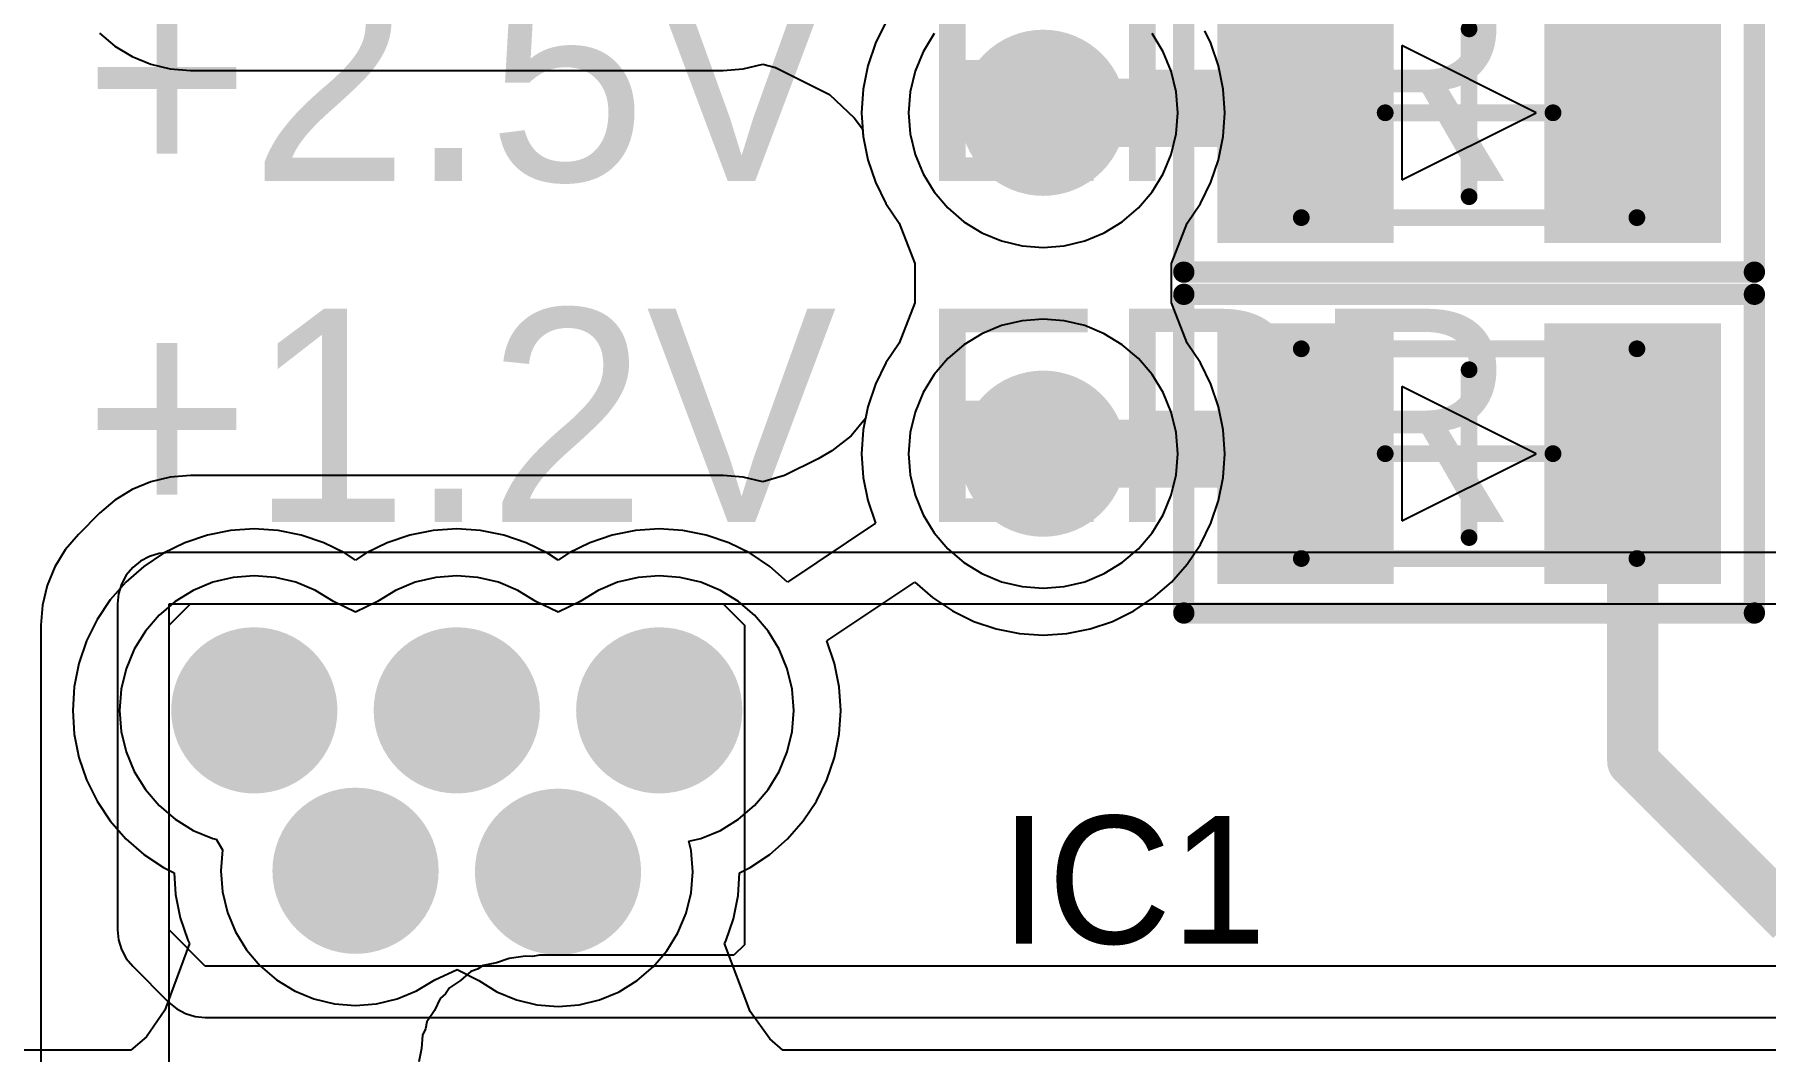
# Model space of a CAD drawing. Header units: millimetres. Extents: x 5.97 to 14.78, y 3.86 to 11.35.
# Drawn here: x 9.3835 to 9.7895, y 6.7497 to 6.9883 of the extents above; entities that cross this region are included whole.
import ezdxf

# ---------------------------------------------------------------- set-up
doc = ezdxf.new("R2010")
doc.units = ezdxf.units.MM
doc.header["$MEASUREMENT"] = 0
for name, color, linetype in [('BottomLayer', 5, 'Continuous'), ('Mechanical13', 56, 'Continuous'), ('Mechanical15', 56, 'Continuous'), ('MidLayer1', 16, 'Continuous'), ('MidLayer2', 76, 'Continuous'), ('MultiLayer', 9, 'Continuous'), ('TopLayer', 1, 'Continuous'), ('TopOverlay', 2, 'Continuous'), ('TopPaste', 8, 'Continuous'), ('TopSolder', 216, 'Continuous')]:
    doc.layers.add(name, color=color, linetype=linetype)

# ---------------------------------------------------------------- blocks, each defined once
blk = doc.blocks.new('0805LED_RED_183')
at = {"layer": 'Mechanical13', "const_width": 0.00394}
for points in [[(-0.03937, -0.02461), (-0.03937, 0.02461)], [(-0.03937, 0.02461), (0.03937, 0.02461)], [(0.03937, -0.02461), (0.03937, 0.02461)], [(-0.03937, -0.02461), (0.03937, -0.02461)]]:
    blk.add_lwpolyline(points, dxfattribs=at)
at = {"layer": 'Mechanical13', "const_width": 0.00197}
for points in [[(-0.04035, 0.02461, 1), (-0.03839, 0.02461, 1)], [(-0.04035, 0.02461, 1), (-0.03839, 0.02461, 1)], [(0.03839, 0.02461, 1), (0.04035, 0.02461, 1)], [(0.03839, 0.02461, 1), (0.04035, 0.02461, 1)], [(-0.04035, -0.02461, 1), (-0.03839, -0.02461, 1)], [(-0.04035, -0.02461, 1), (-0.03839, -0.02461, 1)], [(0.03839, -0.02461, 1), (0.04035, -0.02461, 1)], [(0.03839, -0.02461, 1), (0.04035, -0.02461, 1)]]:
    blk.add_lwpolyline(points, format="xyb", close=True, dxfattribs=at)
at = {"layer": 'Mechanical15'}
for points, const_width in [([(-0.06693, -0.0374), (-0.06693, 0.0374)], 0.00197), ([(-0.06693, 0.0374), (0.06693, 0.0374)], 0.00197), ([(0.06693, -0.0374), (0.06693, 0.0374)], 0.00197), ([(0, -0.01969), (0, 0.01969)], 0.00394), ([(-0.01969, 0), (0.01969, 0)], 0.00394), ([(-0.06693, -0.0374), (0.06693, -0.0374)], 0.00197)]:
    blk.add_lwpolyline(points, dxfattribs=dict(at, const_width=const_width))
for points, const_width in [([(-0.06742, 0.0374, 1), (-0.06644, 0.0374, 1)], 0.000984), ([(-0.06742, 0.0374, 1), (-0.06644, 0.0374, 1)], 0.000984), ([(0.06644, 0.0374, 1), (0.06742, 0.0374, 1)], 0.000984), ([(0.06644, 0.0374, 1), (0.06742, 0.0374, 1)], 0.000984), ([(-0.00098, 0.01969, 1), (0.00098, 0.01969, 1)], 0.00197), ([(-0.02067, 0, 1), (-0.0187, 0, 1)], 0.00197), ([(0.0187, 0, 1), (0.02067, 0, 1)], 0.00197), ([(-0.00098, -0.01969, 1), (0.00098, -0.01969, 1)], 0.00197), ([(-0.06742, -0.0374, 1), (-0.06644, -0.0374, 1)], 0.000984), ([(-0.06742, -0.0374, 1), (-0.06644, -0.0374, 1)], 0.000984), ([(0.06644, -0.0374, 1), (0.06742, -0.0374, 1)], 0.000984), ([(0.06644, -0.0374, 1), (0.06742, -0.0374, 1)], 0.000984)]:
    blk.add_lwpolyline(points, format="xyb", close=True, dxfattribs=dict(at, const_width=const_width))
at = {"layer": 'TopLayer'}
for points in [[(-0.02067, -0.02756), (-0.02067, 0.02756), (-0.0561, -0.02756), (-0.0561, 0.02756)], [(0.0561, -0.02756), (0.0561, 0.02756), (0.02067, -0.02756), (0.02067, 0.02756)]]:
    blk.add_solid(points, dxfattribs=at)
at = {"layer": 'TopOverlay'}
for p, q in [((-0.01575, 0.01575), (-0.01575, -0.01575)), ((0.01575, 0), (-0.01575, 0.01575)), ((-0.01575, -0.01575), (0.01575, 0))]:
    blk.add_line(p, q, dxfattribs=at)
at = {"layer": 'TopOverlay', "const_width": 0.005}
for points in [[(-0.06693, 0.0374), (0.06693, 0.0374)], [(-0.06693, -0.0374), (-0.06693, 0.0374)], [(0.06693, -0.0374), (0.06693, 0.0374)], [(-0.06693, -0.0374), (0.06693, -0.0374)]]:
    blk.add_lwpolyline(points, dxfattribs=at)
at = {"layer": 'TopOverlay', "const_width": 0.0025}
for points in [[(-0.06818, 0.0374, 1), (-0.06568, 0.0374, 1)], [(-0.06818, 0.0374, 1), (-0.06568, 0.0374, 1)], [(0.06568, 0.0374, 1), (0.06818, 0.0374, 1)], [(0.06568, 0.0374, 1), (0.06818, 0.0374, 1)], [(-0.06818, -0.0374, 1), (-0.06568, -0.0374, 1)], [(-0.06818, -0.0374, 1), (-0.06568, -0.0374, 1)], [(0.06568, -0.0374, 1), (0.06818, -0.0374, 1)], [(0.06568, -0.0374, 1), (0.06818, -0.0374, 1)]]:
    blk.add_lwpolyline(points, format="xyb", close=True, dxfattribs=at)
at = {"layer": 'TopPaste'}
for points in [[(-0.01767, -0.03056), (-0.01767, 0.03056), (-0.0591, -0.03056), (-0.0591, 0.03056)], [(0.0591, -0.03056), (0.0591, 0.03056), (0.01767, -0.03056), (0.01767, 0.03056)]]:
    blk.add_solid(points, dxfattribs=at)
at = {"layer": 'TopSolder'}
for points in [[(-0.01817, -0.03006), (-0.01817, 0.03006), (-0.0586, -0.03006), (-0.0586, 0.03006)], [(0.0586, -0.03006), (0.0586, 0.03006), (0.01817, -0.03006), (0.01817, 0.03006)]]:
    blk.add_solid(points, dxfattribs=at)
blk = doc.blocks.new('0805LED_RED_184')
at = {"layer": 'Mechanical13', "const_width": 0.00394}
for points in [[(-0.03937, -0.02461), (-0.03937, 0.02461)], [(-0.03937, 0.02461), (0.03937, 0.02461)], [(0.03937, -0.02461), (0.03937, 0.02461)], [(-0.03937, -0.02461), (0.03937, -0.02461)]]:
    blk.add_lwpolyline(points, dxfattribs=at)
at = {"layer": 'Mechanical13', "const_width": 0.00197}
for points in [[(-0.04035, 0.02461, 1), (-0.03839, 0.02461, 1)], [(-0.04035, 0.02461, 1), (-0.03839, 0.02461, 1)], [(0.03839, 0.02461, 1), (0.04035, 0.02461, 1)], [(0.03839, 0.02461, 1), (0.04035, 0.02461, 1)], [(-0.04035, -0.02461, 1), (-0.03839, -0.02461, 1)], [(-0.04035, -0.02461, 1), (-0.03839, -0.02461, 1)], [(0.03839, -0.02461, 1), (0.04035, -0.02461, 1)], [(0.03839, -0.02461, 1), (0.04035, -0.02461, 1)]]:
    blk.add_lwpolyline(points, format="xyb", close=True, dxfattribs=at)
at = {"layer": 'Mechanical15'}
for points, const_width in [([(-0.06693, -0.0374), (-0.06693, 0.0374)], 0.00197), ([(-0.06693, 0.0374), (0.06693, 0.0374)], 0.00197), ([(0.06693, -0.0374), (0.06693, 0.0374)], 0.00197), ([(0, -0.01969), (0, 0.01969)], 0.00394), ([(-0.01969, 0), (0.01969, 0)], 0.00394), ([(-0.06693, -0.0374), (0.06693, -0.0374)], 0.00197)]:
    blk.add_lwpolyline(points, dxfattribs=dict(at, const_width=const_width))
for points, const_width in [([(-0.06742, 0.0374, 1), (-0.06644, 0.0374, 1)], 0.000984), ([(-0.06742, 0.0374, 1), (-0.06644, 0.0374, 1)], 0.000984), ([(0.06644, 0.0374, 1), (0.06742, 0.0374, 1)], 0.000984), ([(0.06644, 0.0374, 1), (0.06742, 0.0374, 1)], 0.000984), ([(-0.00098, 0.01969, 1), (0.00098, 0.01969, 1)], 0.00197), ([(-0.02067, 0, 1), (-0.0187, 0, 1)], 0.00197), ([(0.0187, 0, 1), (0.02067, 0, 1)], 0.00197), ([(-0.00098, -0.01969, 1), (0.00098, -0.01969, 1)], 0.00197), ([(-0.06742, -0.0374, 1), (-0.06644, -0.0374, 1)], 0.000984), ([(-0.06742, -0.0374, 1), (-0.06644, -0.0374, 1)], 0.000984), ([(0.06644, -0.0374, 1), (0.06742, -0.0374, 1)], 0.000984), ([(0.06644, -0.0374, 1), (0.06742, -0.0374, 1)], 0.000984)]:
    blk.add_lwpolyline(points, format="xyb", close=True, dxfattribs=dict(at, const_width=const_width))
at = {"layer": 'TopLayer'}
for points in [[(-0.02067, -0.02756), (-0.02067, 0.02756), (-0.0561, -0.02756), (-0.0561, 0.02756)], [(0.0561, -0.02756), (0.0561, 0.02756), (0.02067, -0.02756), (0.02067, 0.02756)]]:
    blk.add_solid(points, dxfattribs=at)
at = {"layer": 'TopOverlay'}
for p, q in [((-0.01575, 0.01575), (-0.01575, -0.01575)), ((0.01575, 0), (-0.01575, 0.01575)), ((-0.01575, -0.01575), (0.01575, 0))]:
    blk.add_line(p, q, dxfattribs=at)
at = {"layer": 'TopOverlay', "const_width": 0.005}
for points in [[(-0.06693, 0.0374), (0.06693, 0.0374)], [(-0.06693, -0.0374), (-0.06693, 0.0374)], [(0.06693, -0.0374), (0.06693, 0.0374)], [(-0.06693, -0.0374), (0.06693, -0.0374)]]:
    blk.add_lwpolyline(points, dxfattribs=at)
at = {"layer": 'TopOverlay', "const_width": 0.0025}
for points in [[(-0.06818, 0.0374, 1), (-0.06568, 0.0374, 1)], [(-0.06818, 0.0374, 1), (-0.06568, 0.0374, 1)], [(0.06568, 0.0374, 1), (0.06818, 0.0374, 1)], [(0.06568, 0.0374, 1), (0.06818, 0.0374, 1)], [(-0.06818, -0.0374, 1), (-0.06568, -0.0374, 1)], [(-0.06818, -0.0374, 1), (-0.06568, -0.0374, 1)], [(0.06568, -0.0374, 1), (0.06818, -0.0374, 1)], [(0.06568, -0.0374, 1), (0.06818, -0.0374, 1)]]:
    blk.add_lwpolyline(points, format="xyb", close=True, dxfattribs=at)
at = {"layer": 'TopPaste'}
for points in [[(-0.01767, -0.03056), (-0.01767, 0.03056), (-0.0591, -0.03056), (-0.0591, 0.03056)], [(0.0591, -0.03056), (0.0591, 0.03056), (0.01767, -0.03056), (0.01767, 0.03056)]]:
    blk.add_solid(points, dxfattribs=at)
at = {"layer": 'TopSolder'}
for points in [[(-0.01817, -0.03006), (-0.01817, 0.03006), (-0.0586, -0.03006), (-0.0586, 0.03006)], [(0.0586, -0.03006), (0.0586, 0.03006), (0.01817, -0.03006), (0.01817, 0.03006)]]:
    blk.add_solid(points, dxfattribs=at)

msp = doc.modelspace()

# ---------------------------------------------------------------- linework, layer by layer
at = {"layer": 'BottomLayer'}
for p, q in [((9.58318, 6.9913), (9.58072, 6.9863)), ((9.65941, 6.9863), (9.65798, 6.98922)), ((9.58072, 6.9863), (9.57893, 6.98102)), ((9.66121, 6.98102), (9.65941, 6.9863)), ((9.57893, 6.98102), (9.57784, 6.97556)), ((9.66229, 6.97556), (9.66121, 6.98102)), ((9.57784, 6.97556), (9.57747, 6.97)), ((9.66266, 6.97), (9.66229, 6.97556)), ((9.57747, 6.97), (9.57784, 6.96444)), ((9.66229, 6.96444), (9.66266, 6.97)), ((9.57784, 6.96444), (9.57893, 6.95898)), ((9.66121, 6.95898), (9.66229, 6.96444)), ((9.57893, 6.95898), (9.58072, 6.9537)), ((9.65941, 6.9537), (9.66121, 6.95898)), ((9.58072, 6.9537), (9.58318, 6.9487)), ((9.65695, 6.9487), (9.65941, 6.9537)), ((9.58318, 6.9487), (9.58628, 6.94407)), ((9.65386, 6.94407), (9.65695, 6.9487)), ((9.58628, 6.94407), (9.58995, 6.9346)), ((9.65018, 6.9346), (9.65386, 6.94407)), ((9.58995, 6.9346), (9.58995, 6.9254)), ((9.65018, 6.9254), (9.65018, 6.9346)), ((9.58995, 6.9254), (9.58628, 6.91593)), ((9.65386, 6.91593), (9.65018, 6.9254)), ((9.58628, 6.91593), (9.58318, 6.9113)), ((9.65695, 6.9113), (9.65386, 6.91593)), ((9.58318, 6.9113), (9.58072, 6.9063)), ((9.65941, 6.9063), (9.65695, 6.9113)), ((9.58072, 6.9063), (9.57893, 6.90102)), ((9.66121, 6.90102), (9.65941, 6.9063)), ((9.57893, 6.90102), (9.57784, 6.89556)), ((9.66229, 6.89556), (9.66121, 6.90102)), ((9.57784, 6.89556), (9.57747, 6.89)), ((9.66266, 6.89), (9.66229, 6.89556)), ((9.57747, 6.89), (9.57784, 6.88444)), ((9.66229, 6.88444), (9.66266, 6.89)), ((9.57784, 6.88444), (9.57893, 6.87898)), ((9.66121, 6.87898), (9.66229, 6.88444)), ((9.57893, 6.87898), (9.58072, 6.8737)), ((9.65941, 6.8737), (9.66121, 6.87898)), ((9.42398, 6.8709), (9.4187, 6.86911)), ((9.42944, 6.87198), (9.42398, 6.8709)), ((9.435, 6.87235), (9.42944, 6.87198)), ((9.44056, 6.87198), (9.435, 6.87235)), ((9.44602, 6.8709), (9.44056, 6.87198)), ((9.4513, 6.86911), (9.44602, 6.8709)), ((9.47148, 6.8709), (9.4662, 6.86911)), ((9.47694, 6.87198), (9.47148, 6.8709)), ((9.4825, 6.87235), (9.47694, 6.87198)), ((9.48806, 6.87198), (9.4825, 6.87235)), ((9.49352, 6.8709), (9.48806, 6.87198)), ((9.4988, 6.86911), (9.49352, 6.8709)), ((9.51898, 6.8709), (9.5137, 6.86911)), ((9.52444, 6.87198), (9.51898, 6.8709)), ((9.53, 6.87235), (9.52444, 6.87198)), ((9.53556, 6.87198), (9.53, 6.87235)), ((9.54102, 6.8709), (9.53556, 6.87198)), ((9.5463, 6.86911), (9.54102, 6.8709)), ((9.58072, 6.8737), (9.56012, 6.85987)), ((9.65695, 6.8687), (9.65941, 6.8737)), ((9.4137, 6.86664), (9.40907, 6.86355)), ((9.4187, 6.86911), (9.4137, 6.86664)), ((9.4563, 6.86664), (9.4513, 6.86911)), ((9.45875, 6.865), (9.4563, 6.86664)), ((9.4612, 6.86664), (9.45875, 6.865)), ((9.4662, 6.86911), (9.4612, 6.86664)), ((9.5038, 6.86664), (9.4988, 6.86911)), ((9.50625, 6.865), (9.5038, 6.86664)), ((9.5087, 6.86664), (9.50625, 6.865)), ((9.5137, 6.86911), (9.5087, 6.86664)), ((9.5513, 6.86664), (9.5463, 6.86911)), ((9.55593, 6.86355), (9.5513, 6.86664)), ((9.65386, 6.86407), (9.65695, 6.8687)), ((9.40907, 6.86355), (9.40488, 6.85987)), ((9.56012, 6.85987), (9.55593, 6.86355)), ((9.65018, 6.85988), (9.65386, 6.86407)), ((9.40488, 6.85987), (9.40121, 6.85569)), ((9.56935, 6.84606), (9.58995, 6.85988)), ((9.58995, 6.85988), (9.59414, 6.85621)), ((9.64599, 6.85621), (9.65018, 6.85988)), ((9.40121, 6.85569), (9.39811, 6.85105)), ((9.59414, 6.85621), (9.59877, 6.85311)), ((9.64136, 6.85311), (9.64599, 6.85621)), ((9.39811, 6.85105), (9.39565, 6.84606)), ((9.59877, 6.85311), (9.60377, 6.85065)), ((9.60377, 6.85065), (9.60904, 6.84886)), ((9.63109, 6.84886), (9.63636, 6.85065)), ((9.63636, 6.85065), (9.64136, 6.85311)), ((9.39565, 6.84606), (9.39386, 6.84078)), ((9.57114, 6.84078), (9.56935, 6.84606)), ((9.60904, 6.84886), (9.61451, 6.84777)), ((9.61451, 6.84777), (9.62007, 6.84741)), ((9.62007, 6.84741), (9.62562, 6.84777)), ((9.62562, 6.84777), (9.63109, 6.84886)), ((9.39386, 6.84078), (9.39277, 6.83532)), ((9.57223, 6.83532), (9.57114, 6.84078)), ((9.39277, 6.83532), (9.39241, 6.82976)), ((9.57259, 6.82976), (9.57223, 6.83532)), ((9.39241, 6.82976), (9.39277, 6.8242)), ((9.57223, 6.8242), (9.57259, 6.82976)), ((9.39277, 6.8242), (9.39386, 6.81873)), ((9.57114, 6.81873), (9.57223, 6.8242)), ((9.39386, 6.81873), (9.39565, 6.81346)), ((9.56935, 6.81346), (9.57114, 6.81873)), ((9.39565, 6.81346), (9.39811, 6.80846)), ((9.56689, 6.80846), (9.56935, 6.81346)), ((9.39811, 6.80846), (9.40121, 6.80383)), ((9.56379, 6.80383), (9.56689, 6.80846)), ((9.40121, 6.80383), (9.40488, 6.79964)), ((9.56012, 6.79964), (9.56379, 6.80383)), ((9.40488, 6.79964), (9.40907, 6.79597)), ((9.55593, 6.79597), (9.56012, 6.79964)), ((9.40907, 6.79597), (9.4137, 6.79287)), ((9.5513, 6.79287), (9.55593, 6.79597)), ((9.4137, 6.79287), (9.41619, 6.79165)), ((9.41619, 6.79165), (9.41652, 6.78656)), ((9.54848, 6.78634), (9.54883, 6.79166)), ((9.54883, 6.79166), (9.5513, 6.79287)), ((9.41652, 6.78656), (9.41761, 6.7811)), ((9.54739, 6.78087), (9.54848, 6.78634)), ((9.41761, 6.7811), (9.4194, 6.77582)), ((9.5456, 6.7756), (9.54739, 6.78087)), ((9.41979, 6.77503), (9.414, 6.75939)), ((9.4194, 6.77582), (9.41979, 6.77503)), ((9.54532, 6.77503), (9.5456, 6.7756)), ((9.5513, 6.75912), (9.54532, 6.77503)), ((9.414, 6.75939), (9.40973, 6.75318)), ((9.55591, 6.75265), (9.5513, 6.75912)), ((9.40973, 6.75318), (9.40605, 6.75003)), ((9.55902, 6.75003), (9.55591, 6.75265)), ((9.40605, 6.75003), (9.16757, 6.75003)), ((9.99579, 6.75003), (9.55902, 6.75003))]:
    msp.add_line(p, q, dxfattribs=at)
at = {"layer": 'BottomLayer', "const_width": 0.0125}
for points in [[(9.61382, 6.97, 1), (9.62632, 6.97, 1)], [(9.61382, 6.89, 1), (9.62632, 6.89, 1)], [(9.42875, 6.82976, 1), (9.44125, 6.82976, 1)], [(9.47625, 6.82976, 1), (9.48875, 6.82976, 1)], [(9.52375, 6.82976, 1), (9.53625, 6.82976, 1)], [(9.4525, 6.79212, 1), (9.465, 6.79212, 1)], [(9.5, 6.79189, 1), (9.5125, 6.79189, 1)]]:
    msp.add_lwpolyline(points, format="xyb", close=True, dxfattribs=at)
at = {"layer": 'MidLayer1'}
for p, q in [((9.5945, 6.98857), (9.59191, 6.98434)), ((9.64822, 6.98434), (9.64563, 6.98857)), ((9.59191, 6.98434), (9.59001, 6.97976)), ((9.65012, 6.97976), (9.64822, 6.98434)), ((9.59001, 6.97976), (9.58886, 6.97494)), ((9.65127, 6.97494), (9.65012, 6.97976)), ((9.58886, 6.97494), (9.58847, 6.97)), ((9.65166, 6.97), (9.65127, 6.97494)), ((9.58847, 6.97), (9.58886, 6.96506)), ((9.65127, 6.96506), (9.65166, 6.97)), ((9.58886, 6.96506), (9.59001, 6.96024)), ((9.65012, 6.96024), (9.65127, 6.96506)), ((9.59001, 6.96024), (9.59191, 6.95566)), ((9.64822, 6.95566), (9.65012, 6.96024)), ((9.59191, 6.95566), (9.5945, 6.95143)), ((9.64563, 6.95143), (9.64822, 6.95566)), ((9.5945, 6.95143), (9.59772, 6.94766)), ((9.59772, 6.94766), (9.60149, 6.94444)), ((9.63864, 6.94444), (9.64241, 6.94766)), ((9.64241, 6.94766), (9.64563, 6.95143)), ((9.60149, 6.94444), (9.60572, 6.94185)), ((9.63441, 6.94185), (9.63864, 6.94444)), ((9.60572, 6.94185), (9.6103, 6.93995)), ((9.6103, 6.93995), (9.61512, 6.93879)), ((9.62501, 6.93879), (9.62983, 6.93995)), ((9.62983, 6.93995), (9.63441, 6.94185)), ((9.61512, 6.93879), (9.62007, 6.9384)), ((9.62007, 6.9384), (9.62501, 6.93879)), ((9.6103, 6.92005), (9.60572, 6.91815)), ((9.61512, 6.92121), (9.6103, 6.92005)), ((9.62007, 6.9216), (9.61512, 6.92121)), ((9.62501, 6.92121), (9.62007, 6.9216)), ((9.62983, 6.92005), (9.62501, 6.92121)), ((9.63441, 6.91815), (9.62983, 6.92005)), ((9.60149, 6.91556), (9.59772, 6.91234)), ((9.60572, 6.91815), (9.60149, 6.91556)), ((9.63864, 6.91556), (9.63441, 6.91815)), ((9.64241, 6.91234), (9.63864, 6.91556)), ((9.59772, 6.91234), (9.5945, 6.90857)), ((9.64563, 6.90857), (9.64241, 6.91234)), ((9.5945, 6.90857), (9.59191, 6.90434)), ((9.64822, 6.90434), (9.64563, 6.90857)), ((9.59191, 6.90434), (9.59001, 6.89976)), ((9.65012, 6.89976), (9.64822, 6.90434)), ((9.59001, 6.89976), (9.58886, 6.89494)), ((9.65127, 6.89494), (9.65012, 6.89976)), ((9.58886, 6.89494), (9.58847, 6.89)), ((9.65166, 6.89), (9.65127, 6.89494)), ((9.58847, 6.89), (9.58886, 6.88506)), ((9.65127, 6.88506), (9.65166, 6.89)), ((9.58886, 6.88506), (9.59001, 6.88024)), ((9.65012, 6.88024), (9.65127, 6.88506)), ((9.59001, 6.88024), (9.59191, 6.87566)), ((9.64822, 6.87566), (9.65012, 6.88024)), ((9.59191, 6.87566), (9.5945, 6.87143)), ((9.64563, 6.87143), (9.64822, 6.87566)), ((9.5945, 6.87143), (9.59772, 6.86766)), ((9.64241, 6.86766), (9.64563, 6.87143)), ((9.59772, 6.86766), (9.60149, 6.86444)), ((9.63864, 6.86444), (9.64241, 6.86766)), ((9.60149, 6.86444), (9.60572, 6.86185)), ((9.63441, 6.86185), (9.63864, 6.86444)), ((9.42524, 6.85981), (9.42066, 6.85791)), ((9.43006, 6.86097), (9.42524, 6.85981)), ((9.435, 6.86136), (9.43006, 6.86097)), ((9.43994, 6.86097), (9.435, 6.86136)), ((9.44476, 6.85981), (9.43994, 6.86097)), ((9.44934, 6.85791), (9.44476, 6.85981)), ((9.47274, 6.85981), (9.46816, 6.85791)), ((9.47756, 6.86097), (9.47274, 6.85981)), ((9.4825, 6.86136), (9.47756, 6.86097)), ((9.48744, 6.86097), (9.4825, 6.86136)), ((9.49226, 6.85981), (9.48744, 6.86097)), ((9.49684, 6.85791), (9.49226, 6.85981)), ((9.52024, 6.85981), (9.51566, 6.85791)), ((9.52506, 6.86097), (9.52024, 6.85981)), ((9.53, 6.86136), (9.52506, 6.86097)), ((9.53494, 6.86097), (9.53, 6.86136)), ((9.53976, 6.85981), (9.53494, 6.86097)), ((9.54434, 6.85791), (9.53976, 6.85981)), ((9.60572, 6.86185), (9.6103, 6.85995)), ((9.6103, 6.85995), (9.61512, 6.85879)), ((9.61512, 6.85879), (9.62007, 6.8584)), ((9.62007, 6.8584), (9.62501, 6.85879)), ((9.62501, 6.85879), (9.62983, 6.85995)), ((9.62983, 6.85995), (9.63441, 6.86185)), ((9.41643, 6.85532), (9.41266, 6.8521)), ((9.42066, 6.85791), (9.41643, 6.85532)), ((9.45357, 6.85532), (9.44934, 6.85791)), ((9.45875, 6.85279), (9.45357, 6.85532)), ((9.46393, 6.85532), (9.45875, 6.85279)), ((9.46816, 6.85791), (9.46393, 6.85532)), ((9.50107, 6.85532), (9.49684, 6.85791)), ((9.50625, 6.85279), (9.50107, 6.85532)), ((9.51143, 6.85532), (9.50625, 6.85279)), ((9.51566, 6.85791), (9.51143, 6.85532)), ((9.54857, 6.85532), (9.54434, 6.85791)), ((9.55234, 6.8521), (9.54857, 6.85532)), ((9.41266, 6.8521), (9.40944, 6.84833)), ((9.55556, 6.84833), (9.55234, 6.8521)), ((9.40944, 6.84833), (9.40685, 6.8441)), ((9.55815, 6.8441), (9.55556, 6.84833)), ((9.40685, 6.8441), (9.40495, 6.83952)), ((9.56005, 6.83952), (9.55815, 6.8441)), ((9.40495, 6.83952), (9.40379, 6.8347)), ((9.56121, 6.8347), (9.56005, 6.83952)), ((9.40379, 6.8347), (9.4034, 6.82976)), ((9.5616, 6.82976), (9.56121, 6.8347)), ((9.4034, 6.82976), (9.40379, 6.82482)), ((9.56121, 6.82482), (9.5616, 6.82976)), ((9.40379, 6.82482), (9.40495, 6.81999)), ((9.56005, 6.81999), (9.56121, 6.82482)), ((9.40495, 6.81999), (9.40685, 6.81541)), ((9.55815, 6.81541), (9.56005, 6.81999)), ((9.40685, 6.81541), (9.40944, 6.81119)), ((9.55556, 6.81119), (9.55815, 6.81541)), ((9.40944, 6.81119), (9.41266, 6.80742)), ((9.55234, 6.80742), (9.55556, 6.81119)), ((9.41266, 6.80742), (9.41643, 6.8042)), ((9.54857, 6.8042), (9.55234, 6.80742)), ((9.41643, 6.8042), (9.42066, 6.8016)), ((9.42066, 6.8016), (9.42524, 6.79971)), ((9.53976, 6.79971), (9.54434, 6.8016)), ((9.54434, 6.8016), (9.54857, 6.8042)), ((9.42524, 6.79971), (9.42604, 6.79951)), ((9.42604, 6.79951), (9.42754, 6.79706)), ((9.53693, 6.79903), (9.53976, 6.79971)), ((9.53746, 6.79684), (9.53693, 6.79903)), ((9.42754, 6.79706), (9.42715, 6.79212)), ((9.53785, 6.79189), (9.53746, 6.79684)), ((9.42715, 6.79212), (9.42754, 6.78718)), ((9.53746, 6.78695), (9.53785, 6.79189)), ((9.42754, 6.78718), (9.4287, 6.78236)), ((9.5363, 6.78213), (9.53746, 6.78695)), ((9.4287, 6.78236), (9.4306, 6.77778)), ((9.5344, 6.77755), (9.5363, 6.78213)), ((9.4306, 6.77778), (9.43319, 6.77355)), ((9.53181, 6.77332), (9.5344, 6.77755)), ((9.43319, 6.77355), (9.43641, 6.76978)), ((9.52859, 6.76955), (9.53181, 6.77332)), ((9.43641, 6.76978), (9.44018, 6.76656)), ((9.47732, 6.76656), (9.48263, 6.76897)), ((9.48263, 6.76897), (9.48768, 6.76633)), ((9.52482, 6.76633), (9.52859, 6.76955)), ((9.44018, 6.76656), (9.44441, 6.76397)), ((9.47309, 6.76397), (9.47732, 6.76656)), ((9.48768, 6.76633), (9.49191, 6.76374)), ((9.52059, 6.76374), (9.52482, 6.76633)), ((9.44441, 6.76397), (9.44899, 6.76207)), ((9.44899, 6.76207), (9.45381, 6.76091)), ((9.45381, 6.76091), (9.45875, 6.76052)), ((9.45875, 6.76052), (9.46369, 6.76091)), ((9.46369, 6.76091), (9.46851, 6.76207)), ((9.46851, 6.76207), (9.47309, 6.76397)), ((9.49191, 6.76374), (9.49649, 6.76184)), ((9.49649, 6.76184), (9.50131, 6.76069)), ((9.51119, 6.76069), (9.51601, 6.76184)), ((9.51601, 6.76184), (9.52059, 6.76374)), ((9.50131, 6.76069), (9.50625, 6.7603)), ((9.50625, 6.7603), (9.51119, 6.76069))]:
    msp.add_line(p, q, dxfattribs=at)
at = {"layer": 'MidLayer1', "const_width": 0.0195}
for points in [[(9.61032, 6.97, 1), (9.62982, 6.97, 1)], [(9.61032, 6.89, 1), (9.62982, 6.89, 1)], [(9.42525, 6.82976, 1), (9.44475, 6.82976, 1)], [(9.47275, 6.82976, 1), (9.49225, 6.82976, 1)], [(9.52025, 6.82976, 1), (9.53975, 6.82976, 1)], [(9.449, 6.79212, 1), (9.4685, 6.79212, 1)], [(9.4965, 6.79189, 1), (9.516, 6.79189, 1)]]:
    msp.add_lwpolyline(points, format="xyb", close=True, dxfattribs=at)
at = {"layer": 'MidLayer2'}
for p, q in [((9.41265, 6.86658), (9.41039, 6.8659)), ((9.415, 6.86682), (9.41265, 6.86658)), ((9.9237, 6.86682), (9.415, 6.86682)), ((9.40647, 6.86328), (9.40497, 6.86146)), ((9.4083, 6.86478), (9.40647, 6.86328)), ((9.41039, 6.8659), (9.4083, 6.86478)), ((9.40386, 6.85937), (9.40317, 6.85711)), ((9.40497, 6.86146), (9.40386, 6.85937)), ((9.40317, 6.85711), (9.40294, 6.85476)), ((9.40294, 6.85476), (9.40294, 6.77824)), ((9.415, 6.77824), (9.415, 6.85476)), ((9.415, 6.85476), (9.95619, 6.85476)), ((9.40294, 6.77824), (9.40317, 6.77589)), ((9.42349, 6.76976), (9.415, 6.77824)), ((9.40317, 6.77589), (9.40386, 6.77363)), ((9.40386, 6.77363), (9.40497, 6.77154)), ((9.40497, 6.77154), (9.40647, 6.76972)), ((9.40647, 6.76972), (9.40647, 6.76972)), ((9.40647, 6.76972), (9.41496, 6.76123)), ((10.09041, 6.76976), (9.42349, 6.76976)), ((9.41496, 6.76123), (9.41679, 6.75973)), ((9.41679, 6.75973), (9.41887, 6.75862)), ((9.41887, 6.75862), (9.42113, 6.75793)), ((9.42113, 6.75793), (9.42349, 6.7577)), ((9.42349, 6.7577), (9.42349, 6.7577)), ((9.42349, 6.7577), (10.06931, 6.7577))]:
    msp.add_line(p, q, dxfattribs=at)
at = {"layer": 'MidLayer2', "const_width": 0.0195}
for points in [[(9.61032, 6.97, 1), (9.62982, 6.97, 1)], [(9.61032, 6.89, 1), (9.62982, 6.89, 1)], [(9.42525, 6.82976, 1), (9.44475, 6.82976, 1)], [(9.47275, 6.82976, 1), (9.49225, 6.82976, 1)], [(9.52025, 6.82976, 1), (9.53975, 6.82976, 1)], [(9.449, 6.79212, 1), (9.4685, 6.79212, 1)], [(9.4965, 6.79189, 1), (9.516, 6.79189, 1)]]:
    msp.add_lwpolyline(points, format="xyb", close=True, dxfattribs=at)
at = {"layer": 'MultiLayer', "const_width": 0.0195}
for points in [[(9.61032, 6.97, 1), (9.62982, 6.97, 1)], [(9.61032, 6.89, 1), (9.62982, 6.89, 1)], [(9.42525, 6.82976, 1), (9.44475, 6.82976, 1)], [(9.47275, 6.82976, 1), (9.49225, 6.82976, 1)], [(9.52025, 6.82976, 1), (9.53975, 6.82976, 1)], [(9.449, 6.79212, 1), (9.4685, 6.79212, 1)], [(9.4965, 6.79189, 1), (9.516, 6.79189, 1)]]:
    msp.add_lwpolyline(points, format="xyb", close=True, dxfattribs=at)
at = {"layer": 'TopLayer'}
for p, q in [((9.39872, 6.98872), (9.40231, 6.98565)), ((9.40231, 6.98565), (9.40634, 6.98319)), ((9.40634, 6.98319), (9.4107, 6.98138)), ((9.4107, 6.98138), (9.41529, 6.98028)), ((9.41529, 6.98028), (9.42, 6.97991)), ((9.545, 6.97991), (9.54971, 6.98028)), ((9.54971, 6.98028), (9.5543, 6.98138)), ((9.5543, 6.98138), (9.5543, 6.98138)), ((9.5543, 6.98138), (9.55729, 6.98064)), ((9.55729, 6.98064), (9.56993, 6.97432)), ((9.42, 6.97991), (9.545, 6.97991)), ((9.56993, 6.97432), (9.57572, 6.96884)), ((9.57572, 6.96884), (9.57772, 6.96625)), ((9.57772, 6.96625), (9.57784, 6.96444)), ((9.57784, 6.96444), (9.57893, 6.95898)), ((9.57893, 6.95898), (9.58072, 6.9537)), ((9.58072, 6.9537), (9.58318, 6.9487)), ((9.58318, 6.9487), (9.58628, 6.94407)), ((9.58628, 6.94407), (9.58995, 6.9346)), ((9.58995, 6.9346), (9.58995, 6.9254)), ((9.58995, 6.9254), (9.58628, 6.91593)), ((9.58628, 6.91593), (9.58318, 6.9113)), ((9.58318, 6.9113), (9.58072, 6.9063)), ((9.58072, 6.9063), (9.57893, 6.90102)), ((9.57893, 6.90102), (9.57838, 6.89829)), ((9.57838, 6.89829), (9.57504, 6.89421)), ((9.57048, 6.89069), (9.56731, 6.88879)), ((9.57504, 6.89421), (9.57048, 6.89069)), ((9.56731, 6.88879), (9.55942, 6.88484)), ((9.4107, 6.88338), (9.40634, 6.88157)), ((9.41529, 6.88448), (9.4107, 6.88338)), ((9.42, 6.88485), (9.41529, 6.88448)), ((9.545, 6.88485), (9.42, 6.88485)), ((9.54971, 6.88448), (9.545, 6.88485)), ((9.5543, 6.88338), (9.54971, 6.88448)), ((9.55942, 6.88484), (9.5543, 6.88338)), ((9.5543, 6.88338), (9.5543, 6.88338)), ((9.40231, 6.8791), (9.39872, 6.87604)), ((9.40634, 6.88157), (9.40231, 6.8791)), ((9.39872, 6.87604), (9.39372, 6.87104)), ((9.39372, 6.87104), (9.39065, 6.86745)), ((9.39065, 6.86745), (9.38819, 6.86342)), ((9.38819, 6.86342), (9.38638, 6.85906)), ((9.38638, 6.85906), (9.38528, 6.85447)), ((9.38528, 6.85447), (9.38491, 6.84976)), ((9.415, 6.84976), (9.42, 6.85476)), ((9.42, 6.85476), (9.545, 6.85476)), ((9.545, 6.85476), (9.55, 6.84976)), ((9.38491, 6.84976), (9.38491, 6.64976)), ((9.415, 6.64976), (9.415, 6.84976)), ((9.55, 6.84976), (9.55, 6.77476)), ((9.55, 6.77476), (9.54753, 6.77229)), ((9.48735, 6.76899), (9.48577, 6.76845)), ((9.48873, 6.76991), (9.48735, 6.76899)), ((9.49182, 6.77053), (9.48873, 6.76991)), ((9.4948, 6.77155), (9.49182, 6.77053)), ((9.49859, 6.77207), (9.4948, 6.77155)), ((9.50025, 6.77197), (9.49859, 6.77207)), ((9.50188, 6.77229), (9.50025, 6.77197)), ((9.54753, 6.77229), (9.50188, 6.77229)), ((9.48341, 6.76636), (9.48079, 6.76461)), ((9.48577, 6.76845), (9.48341, 6.76636)), ((9.47862, 6.76213), (9.47724, 6.75929)), ((9.47987, 6.76323), (9.47862, 6.76213)), ((9.48079, 6.76461), (9.47987, 6.76323)), ((9.47724, 6.75929), (9.47549, 6.75667)), ((9.47443, 6.75355), (9.47424, 6.7504)), ((9.47516, 6.75504), (9.47443, 6.75355)), ((9.47549, 6.75667), (9.47516, 6.75504)), ((9.47424, 6.7504), (9.47362, 6.74731))]:
    msp.add_line(p, q, dxfattribs=at)
for points, const_width in [([(9.75839, 6.97), (9.75839, 7.03839)], 0.012), ([(9.62007, 6.97), (9.68161, 6.97)], 0.016), ([(9.62007, 6.89), (9.68161, 6.89)], 0.016), ([(9.75839, 6.81779), (9.75839, 6.89)], 0.012), ([(9.75839, 6.81779), (9.79559, 6.78058)], 0.012)]:
    msp.add_lwpolyline(points, dxfattribs=dict(at, const_width=const_width))
for points, const_width in [([(9.61382, 6.97, 1), (9.62632, 6.97, 1)], 0.0125), ([(9.61607, 6.97, 1), (9.62407, 6.97, 1)], 0.008), ([(9.67761, 6.97, 1), (9.68561, 6.97, 1)], 0.008), ([(9.75539, 6.97, 1), (9.76139, 6.97, 1)], 0.006), ([(9.61382, 6.89, 1), (9.62632, 6.89, 1)], 0.0125), ([(9.61607, 6.89, 1), (9.62407, 6.89, 1)], 0.008), ([(9.67761, 6.89, 1), (9.68561, 6.89, 1)], 0.008), ([(9.75539, 6.89, 1), (9.76139, 6.89, 1)], 0.006), ([(9.42875, 6.82976, 1), (9.44125, 6.82976, 1)], 0.0125), ([(9.47625, 6.82976, 1), (9.48875, 6.82976, 1)], 0.0125), ([(9.52375, 6.82976, 1), (9.53625, 6.82976, 1)], 0.0125), ([(9.75539, 6.81779, 1), (9.76139, 6.81779, 1)], 0.006), ([(9.75539, 6.81779, 1), (9.76139, 6.81779, 1)], 0.006), ([(9.4525, 6.79212, 1), (9.465, 6.79212, 1)], 0.0125), ([(9.5, 6.79189, 1), (9.5125, 6.79189, 1)], 0.0125)]:
    msp.add_lwpolyline(points, format="xyb", close=True, dxfattribs=dict(at, const_width=const_width))

# ---------------------------------------------------------------- block references
at = {"rotation": 360}
for name, p in [('0805LED_RED_183', (9.72, 6.97)), ('0805LED_RED_184', (9.72, 6.89))]:
    msp.add_blockref(name, p, dxfattribs=at)

# ---------------------------------------------------------------- texts
at = {"layer": 'TopOverlay'}
for s, height, p in [('+2.5V ERR', 0.05, (9.395, 6.954)), ('+1.2V ERR', 0.05, (9.395, 6.874)), ('IC1', 0.03, (9.61, 6.775))]:
    msp.add_text(s, height=height, dxfattribs=at).set_placement(p)

doc.saveas('drawing.dxf')
